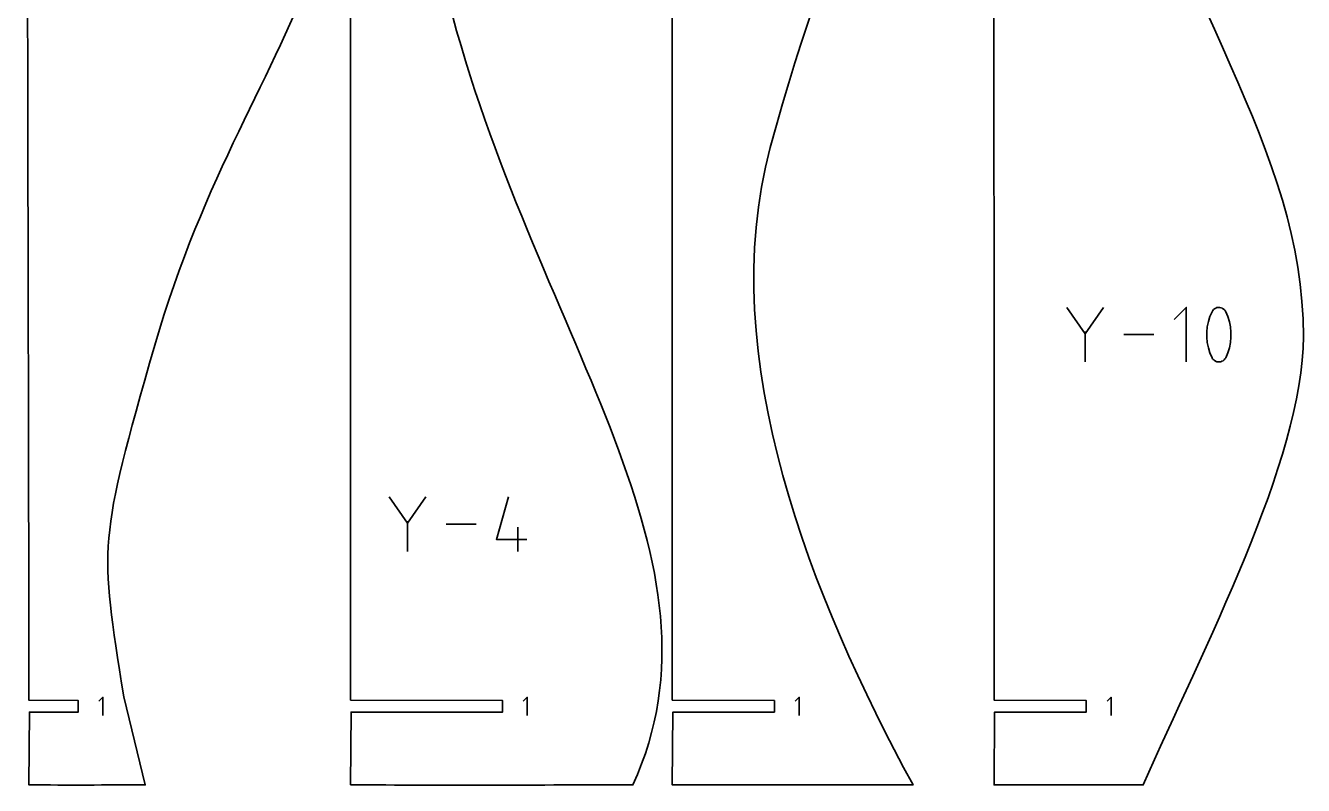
# Model space of a CAD drawing. Header units: centimetres. Extents: x -100 to 52, y -49 to 45.
# Drawn here: x -72.54 to -38.81, y -9.1 to 10.96 of the extents above; entities that cross this region are included whole.
import ezdxf

# ---------------------------------------------------------------- set-up
doc = ezdxf.new("R2010")
doc.units = ezdxf.units.CM
doc.header["$MEASUREMENT"] = 0
doc.layers.add('layer 1', color=7, linetype='Continuous')

msp = doc.modelspace()

# ---------------------------------------------------------------- linework, layer by layer
at = {"layer": 'layer 1', "color": 250, "lineweight": 35}
for points, knots in [([(-69.9425, -6.76241), (-70.58119, -2.71659), (-70.62943, -2.71584), (-69.12439, 2.51971), (-69.12439, 2.51971), (-66.55513, 11.45732), (-61.39239, 13.49036), (-66.30198, 23.51344), (-66.30198, 23.51344), (-68.41591, 27.82908), (-67.9599, 27.61302), (-69.31424, 30.9462), (-69.31424, 30.9462), (-69.31424, 30.9462), (-72.45028, 30.94617), (-72.45028, 30.94617), (-72.45028, 30.94617), (-72.45028, 30.94617), (-72.45034, 28.94051), (-72.45034, 28.94051), (-72.45034, 28.94051), (-72.45034, 28.94051), (-70.50669, 28.92551), (-70.50669, 28.92551), (-70.50669, 28.92551), (-70.50669, 28.92551), (-70.50669, 28.62551), (-70.50669, 28.62551), (-70.50669, 28.62551), (-70.50669, 28.62551), (-72.43534, 28.62551), (-72.43534, 28.62551), (-72.43534, 28.62551), (-72.5362, 16.91075), (-72.45026, 4.90458), (-72.45038, -6.84464), (-72.45038, -6.84464), (-72.45038, -6.84464), (-71.1472, -6.85964), (-71.1472, -6.85964), (-71.1472, -6.85964), (-71.1472, -6.85964), (-71.1472, -7.15964), (-71.1472, -7.15964), (-71.1472, -7.15964), (-71.1472, -7.15964), (-72.43538, -7.15964), (-72.43538, -7.15964), (-72.43538, -7.15964), (-72.43538, -7.15964), (-72.45041, -9.08049), (-72.45041, -9.08049), (-72.45041, -9.08049), (-71.44517, -9.09292), (-70.38774, -9.083), (-69.37693, -9.083), (-69.37693, -9.083), (-69.37693, -9.083), (-69.9425, -6.76241), (-69.9425, -6.76241)], [0, 0, 0, 0, 0.0625, 0.0625, 0.0625, 0.0625, 0.125, 0.125, 0.125, 0.125, 0.1875, 0.1875, 0.1875, 0.1875, 0.25, 0.25, 0.25, 0.25, 0.3125, 0.3125, 0.3125, 0.3125, 0.375, 0.375, 0.375, 0.375, 0.4375, 0.4375, 0.4375, 0.4375, 0.5, 0.5, 0.5, 0.5, 0.5625, 0.5625, 0.5625, 0.5625, 0.625, 0.625, 0.625, 0.625, 0.6875, 0.6875, 0.6875, 0.6875, 0.75, 0.75, 0.75, 0.75, 0.8125, 0.8125, 0.8125, 0.8125, 0.875, 0.875, 0.875, 0.875, 1, 1, 1, 1]), ([(-63.95774, 15.19574), (-63.95774, 15.19574), (-63.95773, -6.84463), (-63.95773, -6.84463), (-63.95773, -6.84463), (-63.95773, -6.84463), (-59.94591, -6.85963), (-59.94591, -6.85963), (-59.94591, -6.85963), (-59.94591, -6.85963), (-59.94591, -7.15963), (-59.94591, -7.15963), (-59.94591, -7.15963), (-59.94591, -7.15963), (-63.94273, -7.15963), (-63.94273, -7.15963), (-63.94273, -7.15963), (-63.94273, -7.15963), (-63.95773, -9.08039), (-63.95773, -9.08039), (-63.95773, -9.08039), (-61.48966, -9.09709), (-58.97167, -9.083), (-56.50744, -9.08299), (-56.50744, -9.08299), (-53.80141, -3.16545), (-58.91586, 2.56335), (-61.27141, 11.22172), (-61.27141, 11.22172), (-62.2241, 14.72355), (-62.03668, 16.09943), (-61.08046, 19.56854), (-61.08046, 19.56854), (-59.54655, 25.13347), (-58.46055, 26.26563), (-56.60731, 30.94624), (-56.60731, 30.94624), (-56.60731, 30.94624), (-63.95776, 30.94617), (-63.95776, 30.94617), (-63.95776, 30.94617), (-63.95776, 30.94617), (-63.95775, 28.94052), (-63.95775, 28.94052), (-63.95775, 28.94052), (-63.95775, 28.94052), (-60.68123, 28.92552), (-60.68123, 28.92552), (-60.68123, 28.92552), (-60.68123, 28.92552), (-60.68123, 28.62552), (-60.68123, 28.62552), (-60.68123, 28.62552), (-60.68123, 28.62552), (-63.94275, 28.62552), (-63.94275, 28.62552), (-63.94275, 28.62552), (-63.95648, 24.14611), (-63.95774, 19.67528), (-63.95774, 15.19574)], [0, 0, 0, 0, 0.0625, 0.0625, 0.0625, 0.0625, 0.125, 0.125, 0.125, 0.125, 0.1875, 0.1875, 0.1875, 0.1875, 0.25, 0.25, 0.25, 0.25, 0.3125, 0.3125, 0.3125, 0.3125, 0.375, 0.375, 0.375, 0.375, 0.4375, 0.4375, 0.4375, 0.4375, 0.5, 0.5, 0.5, 0.5, 0.5625, 0.5625, 0.5625, 0.5625, 0.625, 0.625, 0.625, 0.625, 0.6875, 0.6875, 0.6875, 0.6875, 0.75, 0.75, 0.75, 0.75, 0.8125, 0.8125, 0.8125, 0.8125, 0.875, 0.875, 0.875, 0.875, 1, 1, 1, 1]), ([(-53.88075, -9.08295), (-53.88075, -9.08295), (-49.11167, -9.08296), (-49.11167, -9.08296), (-49.11167, -9.08296), (-51.76056, -4.2077), (-54.37351, 2.19848), (-52.87908, 7.74094), (-52.87908, 7.74094), (-49.46086, 20.41821), (-44.94774, 20.64689), (-48.78201, 30.36614), (-48.78201, 30.36614), (-48.78201, 30.36614), (-48.98658, 30.94226), (-48.98658, 30.94226), (-48.98658, 30.94226), (-50.04113, 31.01157), (-53.83708, 30.9462), (-55.46512, 30.9462), (-55.46512, 30.9462), (-55.46512, 30.9462), (-55.46511, 28.94054), (-55.46511, 28.94054), (-55.46511, 28.94054), (-55.46511, 28.94054), (-51.77117, 28.92554), (-51.77117, 28.92554), (-51.77117, 28.92554), (-51.77117, 28.92554), (-51.77117, 28.62554), (-51.77117, 28.62554), (-51.77117, 28.62554), (-51.77117, 28.62554), (-55.45011, 28.62554), (-55.45011, 28.62554), (-55.45011, 28.62554), (-55.48634, 16.80826), (-55.46509, 4.97452), (-55.46511, -6.84461), (-55.46511, -6.84461), (-55.46511, -6.84461), (-52.76931, -6.85961), (-52.76931, -6.85961), (-52.76931, -6.85961), (-52.76931, -6.85961), (-52.76931, -7.15961), (-52.76931, -7.15961), (-52.76931, -7.15961), (-52.76931, -7.15961), (-55.45011, -7.15961), (-55.45011, -7.15961), (-55.45011, -7.15961), (-55.45011, -7.15961), (-55.46511, -9.08296), (-55.46511, -9.08296), (-55.46511, -9.08296), (-55.46511, -9.08296), (-53.88075, -9.08295), (-53.88075, -9.08295)], [0, 0, 0, 0, 0.0625, 0.0625, 0.0625, 0.0625, 0.125, 0.125, 0.125, 0.125, 0.1875, 0.1875, 0.1875, 0.1875, 0.25, 0.25, 0.25, 0.25, 0.3125, 0.3125, 0.3125, 0.3125, 0.375, 0.375, 0.375, 0.375, 0.4375, 0.4375, 0.4375, 0.4375, 0.5, 0.5, 0.5, 0.5, 0.5625, 0.5625, 0.5625, 0.5625, 0.625, 0.625, 0.625, 0.625, 0.6875, 0.6875, 0.6875, 0.6875, 0.75, 0.75, 0.75, 0.75, 0.8125, 0.8125, 0.8125, 0.8125, 0.875, 0.875, 0.875, 0.875, 1, 1, 1, 1]), ([(-46.97251, -1.87547), (-46.97251, -1.87547), (-46.97252, -6.84463), (-46.97252, -6.84463), (-46.97252, -6.84463), (-46.97252, -6.84463), (-44.53798, -6.85963), (-44.53798, -6.85963), (-44.53798, -6.85963), (-44.53798, -6.85963), (-44.53798, -7.15963), (-44.53798, -7.15963), (-44.53798, -7.15963), (-44.53798, -7.15963), (-46.95752, -7.15963), (-46.95752, -7.15963), (-46.95752, -7.15963), (-46.95752, -7.15963), (-46.97252, -9.08298), (-46.97252, -9.08298), (-46.97252, -9.08298), (-46.97252, -9.08298), (-43.03376, -9.08299), (-43.03376, -9.08299), (-43.03376, -9.08299), (-41.50969, -5.57679), (-38.80731, -0.51313), (-38.80737, 2.75149), (-38.80737, 2.75149), (-38.80747, 7.771), (-42.17195, 11.51966), (-44.16392, 18.76346), (-44.16392, 18.76346), (-45.37225, 23.15757), (-44.98415, 24.53497), (-43.73937, 28.92378), (-43.73937, 28.92378), (-43.73937, 28.92378), (-43.11611, 30.94623), (-43.11611, 30.94623), (-43.11611, 30.94623), (-43.11611, 30.94623), (-46.97253, 30.94619), (-46.97253, 30.94619), (-46.97253, 30.94619), (-46.97253, 30.94619), (-46.97252, 28.94053), (-46.97252, 28.94053), (-46.97252, 28.94053), (-46.97252, 28.94053), (-45.3558, 28.92553), (-45.3558, 28.92553), (-45.3558, 28.92553), (-45.3558, 28.92553), (-45.3558, 28.62553), (-45.3558, 28.62553), (-45.3558, 28.62553), (-45.3558, 28.62553), (-46.95752, 28.62553), (-46.95752, 28.62553), (-46.95752, 28.62553), (-46.9887, 18.46205), (-46.97251, 8.289), (-46.97251, -1.87547)], [0, 0, 0, 0, 0.05882353, 0.05882353, 0.05882353, 0.05882353, 0.11764706, 0.11764706, 0.11764706, 0.11764706, 0.17647059, 0.17647059, 0.17647059, 0.17647059, 0.23529412, 0.23529412, 0.23529412, 0.23529412, 0.29411765, 0.29411765, 0.29411765, 0.29411765, 0.35294118, 0.35294118, 0.35294118, 0.35294118, 0.41176471, 0.41176471, 0.41176471, 0.41176471, 0.47058824, 0.47058824, 0.47058824, 0.47058824, 0.52941176, 0.52941176, 0.52941176, 0.52941176, 0.58823529, 0.58823529, 0.58823529, 0.58823529, 0.64705882, 0.64705882, 0.64705882, 0.64705882, 0.70588235, 0.70588235, 0.70588235, 0.70588235, 0.76470588, 0.76470588, 0.76470588, 0.76470588, 0.82352941, 0.82352941, 0.82352941, 0.82352941, 0.88235294, 0.88235294, 0.88235294, 0.88235294, 1, 1, 1, 1]), ([(-44.08821, 3.5205), (-44.08821, 3.5205), (-44.56885, 2.8253), (-44.56885, 2.8253), (-44.56885, 2.8253), (-44.56885, 2.8253), (-45.04958, 3.5205), (-45.04958, 3.5205)], [0, 0, 0, 0, 0.33333333, 0.33333333, 0.33333333, 0.33333333, 1, 1, 1, 1]), ([(-41.89881, 2.07926), (-41.89881, 2.07926), (-41.89881, 3.52046), (-41.89881, 3.52046), (-41.89881, 3.52046), (-41.89881, 3.52046), (-42.21921, 3.19997), (-42.21921, 3.19997)], [0, 0, 0, 0, 0.33333333, 0.33333333, 0.33333333, 0.33333333, 1, 1, 1, 1]), ([(-41.12691, 2.09827), (-41.12691, 2.09827), (-41.09342, 2.08575), (-41.09342, 2.08575), (-41.09342, 2.08575), (-41.09342, 2.08575), (-41.05906, 2.07953), (-41.05906, 2.07953), (-41.05906, 2.07953), (-41.05906, 2.07953), (-41.02463, 2.07936), (-41.02463, 2.07936), (-41.02463, 2.07936), (-41.02463, 2.07936), (-40.99089, 2.08497), (-40.99089, 2.08497), (-40.99089, 2.08497), (-40.99089, 2.08497), (-40.95863, 2.09613), (-40.95863, 2.09613), (-40.95863, 2.09613), (-40.95863, 2.09613), (-40.92862, 2.11258), (-40.92862, 2.11258), (-40.92862, 2.11258), (-40.92862, 2.11258), (-40.90163, 2.13406), (-40.90163, 2.13406), (-40.90163, 2.13406), (-40.90163, 2.13406), (-40.87844, 2.16031), (-40.87844, 2.16031), (-40.87844, 2.16031), (-40.87844, 2.16031), (-40.85984, 2.19109), (-40.85984, 2.19109), (-40.85984, 2.19109), (-40.85984, 2.19109), (-40.80432, 2.32103), (-40.80432, 2.32103), (-40.80432, 2.32103), (-40.80432, 2.32103), (-40.76269, 2.45474), (-40.76269, 2.45474), (-40.76269, 2.45474), (-40.76269, 2.45474), (-40.73493, 2.59114), (-40.73493, 2.59114), (-40.73493, 2.59114), (-40.73493, 2.59114), (-40.72105, 2.72916), (-40.72105, 2.72916), (-40.72105, 2.72916), (-40.72105, 2.72916), (-40.72105, 2.86775), (-40.72105, 2.86775), (-40.72105, 2.86775), (-40.72105, 2.86775), (-40.73493, 3.00584), (-40.73493, 3.00584), (-40.73493, 3.00584), (-40.73493, 3.00584), (-40.76269, 3.14236), (-40.76269, 3.14236), (-40.76269, 3.14236), (-40.76269, 3.14236), (-40.80432, 3.27625), (-40.80432, 3.27625), (-40.80432, 3.27625), (-40.80432, 3.27625), (-40.85984, 3.40643), (-40.85984, 3.40643), (-40.85984, 3.40643), (-40.85984, 3.40643), (-40.8669, 3.41957), (-40.8669, 3.41957), (-40.8669, 3.41957), (-40.8669, 3.41957), (-40.8749, 3.43213), (-40.8749, 3.43213), (-40.8749, 3.43213), (-40.8749, 3.43213), (-40.88379, 3.44405), (-40.88379, 3.44405), (-40.88379, 3.44405), (-40.88379, 3.44405), (-40.8935, 3.45527), (-40.8935, 3.45527), (-40.8935, 3.45527), (-40.8935, 3.45527), (-40.90397, 3.46573), (-40.90397, 3.46573), (-40.90397, 3.46573), (-40.90397, 3.46573), (-40.91515, 3.47537), (-40.91515, 3.47537), (-40.91515, 3.47537), (-40.91515, 3.47537), (-40.92697, 3.48411), (-40.92697, 3.48411), (-40.92697, 3.48411), (-40.92697, 3.48411), (-40.93937, 3.49191), (-40.93937, 3.49191), (-40.93937, 3.49191), (-40.93937, 3.49191), (-40.9523, 3.49871), (-40.9523, 3.49871), (-40.9523, 3.49871), (-40.9523, 3.49871), (-40.98606, 3.5115), (-40.98606, 3.5115), (-40.98606, 3.5115), (-40.98606, 3.5115), (-41.02061, 3.51793), (-41.02061, 3.51793), (-41.02061, 3.51793), (-41.02061, 3.51793), (-41.05519, 3.51826), (-41.05519, 3.51826), (-41.05519, 3.51826), (-41.05519, 3.51826), (-41.08902, 3.51274), (-41.08902, 3.51274), (-41.08902, 3.51274), (-41.08902, 3.51274), (-41.12135, 3.50163), (-41.12135, 3.50163), (-41.12135, 3.50163), (-41.12135, 3.50163), (-41.15139, 3.48518), (-41.15139, 3.48518), (-41.15139, 3.48518), (-41.15139, 3.48518), (-41.17839, 3.46364), (-41.17839, 3.46364), (-41.17839, 3.46364), (-41.17839, 3.46364), (-41.20158, 3.43728), (-41.20158, 3.43728), (-41.20158, 3.43728), (-41.20158, 3.43728), (-41.22018, 3.40634), (-41.22018, 3.40634), (-41.22018, 3.40634), (-41.22018, 3.40634), (-41.27543, 3.27642), (-41.27543, 3.27642), (-41.27543, 3.27642), (-41.27543, 3.27642), (-41.31686, 3.14274), (-41.31686, 3.14274), (-41.31686, 3.14274), (-41.31686, 3.14274), (-41.34448, 3.00635), (-41.34448, 3.00635), (-41.34448, 3.00635), (-41.34448, 3.00635), (-41.3583, 2.86833), (-41.3583, 2.86833), (-41.3583, 2.86833), (-41.3583, 2.86833), (-41.3583, 2.72974), (-41.3583, 2.72974), (-41.3583, 2.72974), (-41.3583, 2.72974), (-41.34448, 2.59165), (-41.34448, 2.59165), (-41.34448, 2.59165), (-41.34448, 2.59165), (-41.31686, 2.45512), (-41.31686, 2.45512), (-41.31686, 2.45512), (-41.31686, 2.45512), (-41.27543, 2.32121), (-41.27543, 2.32121), (-41.27543, 2.32121), (-41.27543, 2.32121), (-41.22018, 2.191), (-41.22018, 2.191), (-41.22018, 2.191), (-41.22018, 2.191), (-41.21315, 2.17789), (-41.21315, 2.17789), (-41.21315, 2.17789), (-41.21315, 2.17789), (-41.2052, 2.16539), (-41.2052, 2.16539), (-41.2052, 2.16539), (-41.2052, 2.16539), (-41.19638, 2.15354), (-41.19638, 2.15354), (-41.19638, 2.15354), (-41.19638, 2.15354), (-41.18672, 2.14239), (-41.18672, 2.14239), (-41.18672, 2.14239), (-41.18672, 2.14239), (-41.17624, 2.13196), (-41.17624, 2.13196), (-41.17624, 2.13196), (-41.17624, 2.13196), (-41.16499, 2.12229), (-41.16499, 2.12229), (-41.16499, 2.12229), (-41.16499, 2.12229), (-41.153, 2.11343), (-41.153, 2.11343), (-41.153, 2.11343), (-41.153, 2.11343), (-41.14029, 2.10541), (-41.14029, 2.10541), (-41.14029, 2.10541), (-41.14029, 2.10541), (-41.12691, 2.09827), (-41.12691, 2.09827)], [0, 0, 0, 0, 0.01818182, 0.01818182, 0.01818182, 0.01818182, 0.03636364, 0.03636364, 0.03636364, 0.03636364, 0.05454545, 0.05454545, 0.05454545, 0.05454545, 0.07272727, 0.07272727, 0.07272727, 0.07272727, 0.09090909, 0.09090909, 0.09090909, 0.09090909, 0.10909091, 0.10909091, 0.10909091, 0.10909091, 0.12727273, 0.12727273, 0.12727273, 0.12727273, 0.14545455, 0.14545455, 0.14545455, 0.14545455, 0.16363636, 0.16363636, 0.16363636, 0.16363636, 0.18181818, 0.18181818, 0.18181818, 0.18181818, 0.2, 0.2, 0.2, 0.2, 0.21818182, 0.21818182, 0.21818182, 0.21818182, 0.23636364, 0.23636364, 0.23636364, 0.23636364, 0.25454545, 0.25454545, 0.25454545, 0.25454545, 0.27272727, 0.27272727, 0.27272727, 0.27272727, 0.29090909, 0.29090909, 0.29090909, 0.29090909, 0.30909091, 0.30909091, 0.30909091, 0.30909091, 0.32727273, 0.32727273, 0.32727273, 0.32727273, 0.34545455, 0.34545455, 0.34545455, 0.34545455, 0.36363636, 0.36363636, 0.36363636, 0.36363636, 0.38181818, 0.38181818, 0.38181818, 0.38181818, 0.4, 0.4, 0.4, 0.4, 0.41818182, 0.41818182, 0.41818182, 0.41818182, 0.43636364, 0.43636364, 0.43636364, 0.43636364, 0.45454545, 0.45454545, 0.45454545, 0.45454545, 0.47272727, 0.47272727, 0.47272727, 0.47272727, 0.49090909, 0.49090909, 0.49090909, 0.49090909, 0.50909091, 0.50909091, 0.50909091, 0.50909091, 0.52727273, 0.52727273, 0.52727273, 0.52727273, 0.54545455, 0.54545455, 0.54545455, 0.54545455, 0.56363636, 0.56363636, 0.56363636, 0.56363636, 0.58181818, 0.58181818, 0.58181818, 0.58181818, 0.6, 0.6, 0.6, 0.6, 0.61818182, 0.61818182, 0.61818182, 0.61818182, 0.63636364, 0.63636364, 0.63636364, 0.63636364, 0.65454545, 0.65454545, 0.65454545, 0.65454545, 0.67272727, 0.67272727, 0.67272727, 0.67272727, 0.69090909, 0.69090909, 0.69090909, 0.69090909, 0.70909091, 0.70909091, 0.70909091, 0.70909091, 0.72727273, 0.72727273, 0.72727273, 0.72727273, 0.74545455, 0.74545455, 0.74545455, 0.74545455, 0.76363636, 0.76363636, 0.76363636, 0.76363636, 0.78181818, 0.78181818, 0.78181818, 0.78181818, 0.8, 0.8, 0.8, 0.8, 0.81818182, 0.81818182, 0.81818182, 0.81818182, 0.83636364, 0.83636364, 0.83636364, 0.83636364, 0.85454545, 0.85454545, 0.85454545, 0.85454545, 0.87272727, 0.87272727, 0.87272727, 0.87272727, 0.89090909, 0.89090909, 0.89090909, 0.89090909, 0.90909091, 0.90909091, 0.90909091, 0.90909091, 0.92727273, 0.92727273, 0.92727273, 0.92727273, 0.94545455, 0.94545455, 0.94545455, 0.94545455, 0.96363636, 0.96363636, 0.96363636, 0.96363636, 1, 1, 1, 1]), ([(-61.97535, -1.48365), (-61.97535, -1.48365), (-62.45599, -2.17885), (-62.45599, -2.17885), (-62.45599, -2.17885), (-62.45599, -2.17885), (-62.93672, -1.48365), (-62.93672, -1.48365)], [0, 0, 0, 0, 0.33333333, 0.33333333, 0.33333333, 0.33333333, 1, 1, 1, 1]), ([(-59.30616, -2.60449), (-59.30616, -2.60449), (-60.10639, -2.60449), (-60.10639, -2.60449), (-60.10639, -2.60449), (-60.10639, -2.60449), (-59.7868, -1.48369), (-59.7868, -1.48369)], [0, 0, 0, 0, 0.33333333, 0.33333333, 0.33333333, 0.33333333, 1, 1, 1, 1]), ([(-70.49389, -7.24964), (-70.49389, -7.24964), (-70.49389, -6.76964), (-70.49389, -6.76964), (-70.49389, -6.76964), (-70.49389, -6.76964), (-70.6006, -6.87638), (-70.6006, -6.87638)], [0, 0, 0, 0, 0.33333333, 0.33333333, 0.33333333, 0.33333333, 1, 1, 1, 1]), ([(-59.2926, -7.24963), (-59.2926, -7.24963), (-59.2926, -6.76963), (-59.2926, -6.76963), (-59.2926, -6.76963), (-59.2926, -6.76963), (-59.39931, -6.87637), (-59.39931, -6.87637)], [0, 0, 0, 0, 0.33333333, 0.33333333, 0.33333333, 0.33333333, 1, 1, 1, 1]), ([(-52.116, -7.24961), (-52.116, -7.24961), (-52.116, -6.76961), (-52.116, -6.76961), (-52.116, -6.76961), (-52.116, -6.76961), (-52.22271, -6.87635), (-52.22271, -6.87635)], [0, 0, 0, 0, 0.33333333, 0.33333333, 0.33333333, 0.33333333, 1, 1, 1, 1]), ([(-43.88467, -7.24963), (-43.88467, -7.24963), (-43.88467, -6.76963), (-43.88467, -6.76963), (-43.88467, -6.76963), (-43.88467, -6.76963), (-43.99138, -6.87637), (-43.99138, -6.87637)], [0, 0, 0, 0, 0.33333333, 0.33333333, 0.33333333, 0.33333333, 1, 1, 1, 1])]:
    msp.add_open_spline(points, degree=3, knots=knots, dxfattribs=at)
for points in [[(-44.56885, 2.88125), (-44.56885, 2.88125), (-44.56885, 2.07922), (-44.56885, 2.07922)], [(-42.75956, 2.79986), (-42.75956, 2.79986), (-43.54758, 2.79986), (-43.54758, 2.79986)], [(-62.45599, -2.1229), (-62.45599, -2.1229), (-62.45599, -2.92494), (-62.45599, -2.92494)], [(-60.6467, -2.20429), (-60.6467, -2.20429), (-61.43472, -2.20429), (-61.43472, -2.20429)], [(-59.54603, -2.92489), (-59.54603, -2.92489), (-59.54603, -2.28482), (-59.54603, -2.28482)]]:
    msp.add_open_spline(points, degree=3, dxfattribs=at)

doc.saveas('drawing.dxf')
